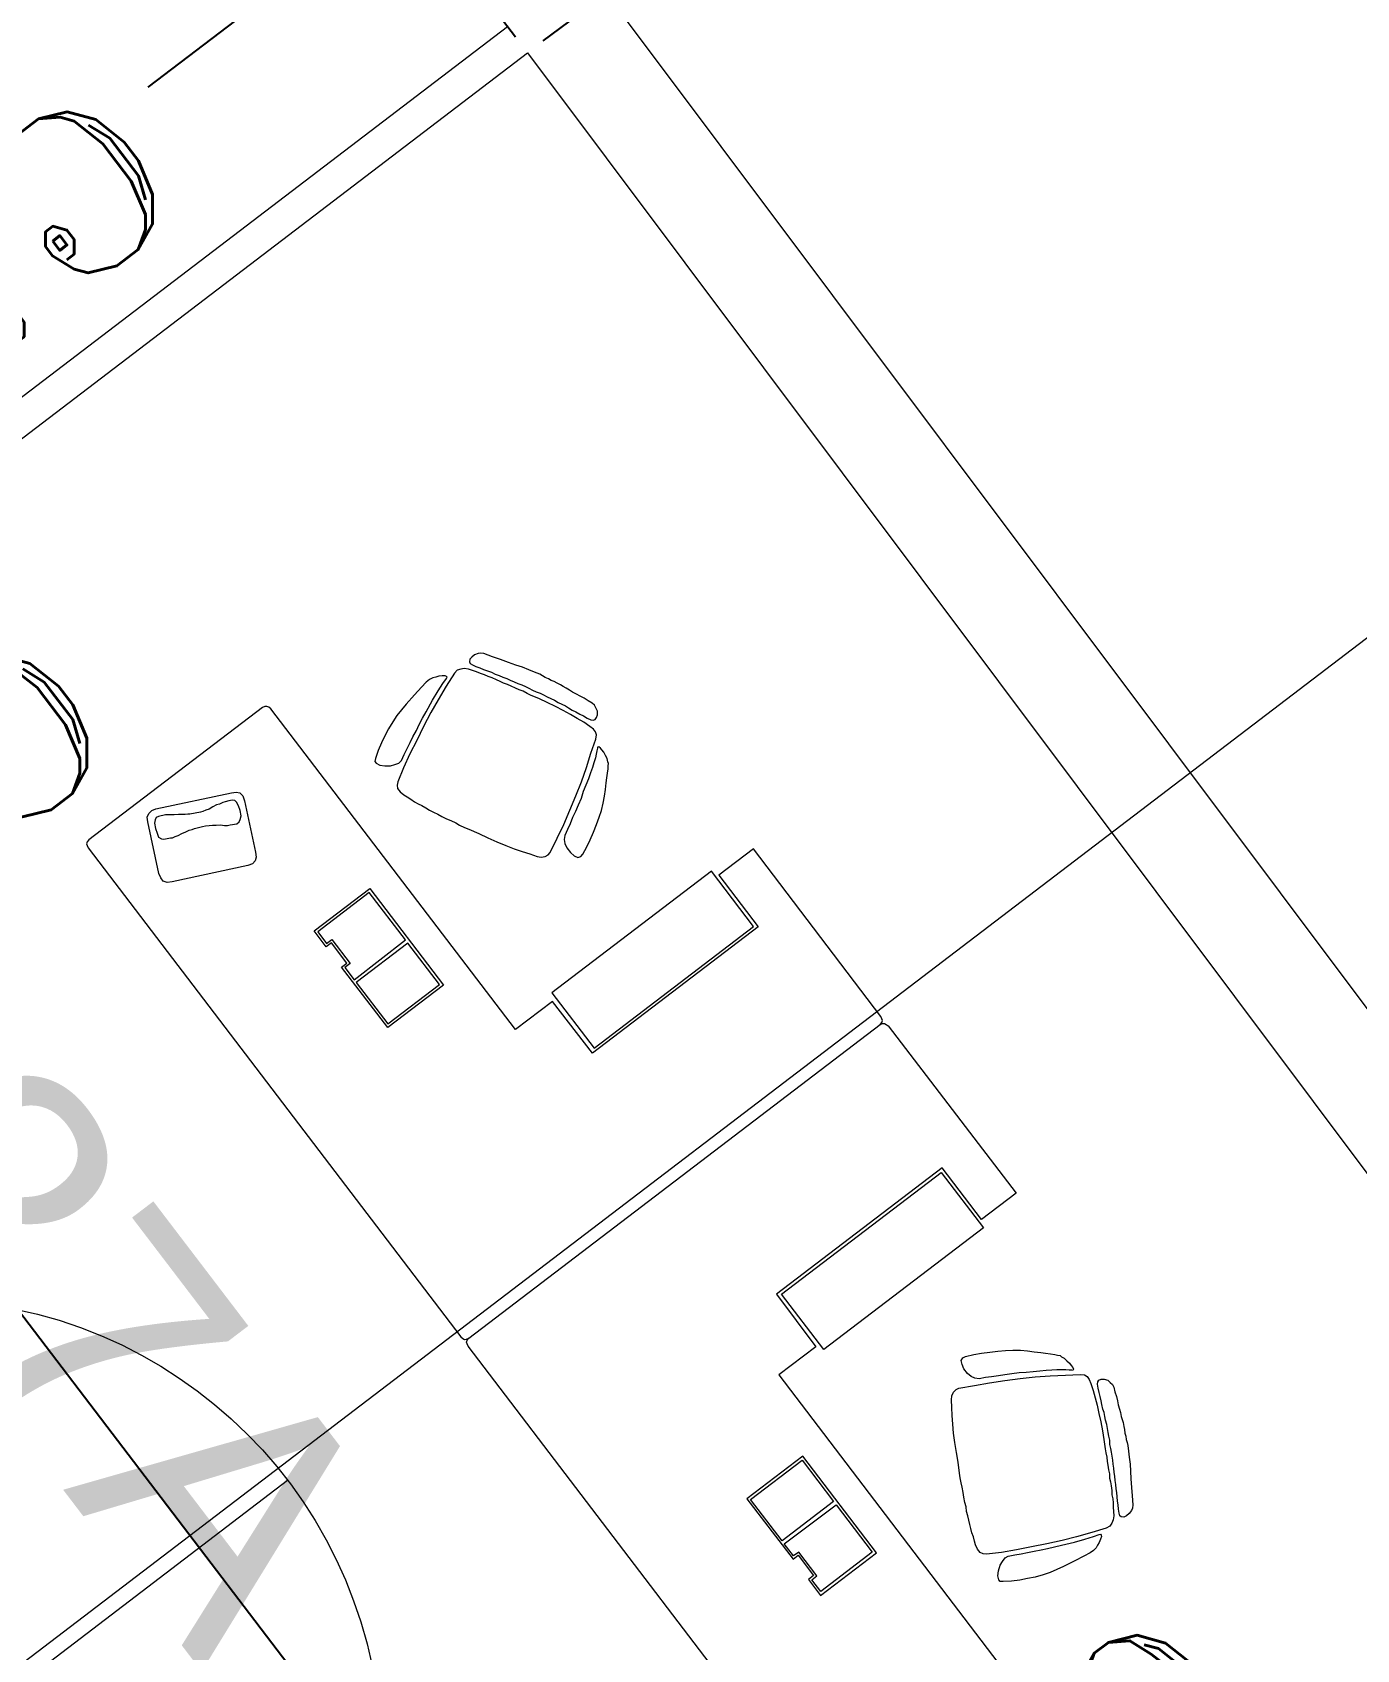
# Model space of a CAD drawing. Header units: metres. Extents: x 1384 to 1901, y 1501 to 2216.
# Drawn here: x 1480.201 to 1484.228, y 2119.165 to 2124.083 of the extents above; entities that cross this region are included whole.
import ezdxf

# ---------------------------------------------------------------- set-up
doc = ezdxf.new("R2010")
doc.units = ezdxf.units.M
doc.header["$LTSCALE"] = 0.05
doc.header["$PDMODE"] = 3
doc.linetypes.add('CONTINUA', pattern=[0])
for name, color, linetype, lineweight in [('Circulo', 250, 'Continuous', 15), ('Cotas Nave 2', 250, 'CONTINUA', 15), ('Extintores', 1, 'CONTINUA', 15), ('Linea de Corte', 250, 'CONTINUA', 15), ('mobiliario', 253, 'CONTINUA', 15), ('Nave', 5, 'Continuous', 15), ('Pared Nave', 5, 'CONTINUA', 15), ('Tabiques', 241, 'CONTINUA', 15)]:
    doc.layers.add(name, color=color, linetype=linetype, lineweight=lineweight)
doc.styles.add('ROMANT', font='ROMANT', dxfattribs={"width": 0.85})
doc.styles.get("Standard").update_dxf_attribs({"font": 'arial.ttf'})
doc.dimstyles.new('1-50-GENERAL', dxfattribs={"dimtxt": 0.38, "dimasz": 0.4, "dimexe": 0.18, "dimexo": 0.06, "dimgap": 0.09, "dimtad": 0, "dimdec": 1, "dimzin": 0, "dimdsep": 46, "dimtxsty": 'ROMANT', "dimcen": 0.09, "dimadec": 0, "dimazin": 0, "dimtfac": 1, "dimtdec": 1, "dimtix": 1, "dimtofl": 0, "dimtmove": 0, "dimatfit": 3, "dimfxl": 0, "dimtolj": 1, "dimtzin": 0, "dimarcsym": 0})

# ---------------------------------------------------------------- blocks, each defined once
blk = doc.blocks.new('*D252')
at = {"layer": 'Cotas Nave 2', "color": 0, "lineweight": -2, "transparency": 16777216}
for p, q in [((1481.7546, 2124.0571), (1486.331, 2127.4856)), ((1486.4267, 2127.0576), (1487.6627, 2125.4079)), ((1490.1398, 2122.1015), (1488.8628, 2123.8061)), ((1485.9474, 2118.4607), (1490.5237, 2121.8893))]:
    blk.add_line(p, q, dxfattribs=at)
at = {"layer": 'Cotas Nave 2', "color": 0, "transparency": 16777216}
for points in [[(1486.4801, 2127.0976), (1486.3734, 2127.0176), (1486.1869, 2127.3777)], [(1490.1932, 2122.1415), (1490.0865, 2122.0615), (1490.3797, 2121.7814)]]:
    blk.add_solid(points, dxfattribs=at)
at = {"layer": 'Defpoints', "color": 0, "transparency": 16777216}
for p in [(1481.7066, 2124.0211), (1490.3797, 2121.7814), (1485.8994, 2118.4247)]:
    blk.add_point(p, dxfattribs=at)
at = {"layer": 'Cotas Nave 2', "color": 0, "transparency": 16777216, "insert": (1488.2627, 2124.607), "char_height": 1, "attachment_point": 5, "rotation": 306.8403, "style": 'ROMANT'}
blk.add_mtext('\\A1;7.0', dxfattribs=at)
blk = doc.blocks.new('*D258')
at = {"layer": 'Cotas Nave 2', "color": 0, "lineweight": -2, "transparency": 16777216}
for p, q in [((1452.4409, 2163.6844), (1458.0727, 2167.9789)), ((1458.1721, 2167.5516), (1479.2994, 2139.8456)), ((1502.3652, 2109.5977), (1481.0039, 2137.6104)), ((1496.6209, 2104.7143), (1502.7508, 2109.3887))]:
    blk.add_line(p, q, dxfattribs=at)
at = {"layer": 'Cotas Nave 2', "color": 0, "transparency": 16777216}
for points in [[(1458.2251, 2167.5921), (1458.1191, 2167.5112), (1457.9295, 2167.8697)], [(1502.4182, 2109.6381), (1502.3122, 2109.5573), (1502.6077, 2109.2796)]]:
    blk.add_solid(points, dxfattribs=at)
at = {"layer": 'Defpoints', "color": 0, "transparency": 16777216}
for p in [(1457.9295, 2167.8697), (1452.3932, 2163.648), (1496.5732, 2104.678)]:
    blk.add_point(p, dxfattribs=at)
at = {"layer": 'Cotas Nave 2', "color": 0, "transparency": 16777216, "insert": (1480.1517, 2138.728), "char_height": 1, "attachment_point": 5, "rotation": 307.3275, "style": 'ROMANT'}
blk.add_mtext('\\A1;73.7', dxfattribs=at)
blk = doc.blocks.new('*D297')
at = {"layer": 'Cotas Nave 2', "color": 0, "lineweight": -2, "transparency": 16777216}
for p, q in [((1481.6702, 2124.0688), (1481.2233, 2124.6548)), ((1481.0144, 2124.2692), (1480.5516, 2123.9162)), ((1478.8278, 2122.6017), (1479.3222, 2122.9787)), ((1478.8475, 2121.9163), (1478.4006, 2122.5023))]:
    blk.add_line(p, q, dxfattribs=at)
at = {"layer": 'Cotas Nave 2', "color": 0, "transparency": 16777216}
for points in [[(1480.974, 2124.3222), (1481.0548, 2124.2161), (1481.3325, 2124.5117)], [(1478.7874, 2122.6548), (1478.8682, 2122.5487), (1478.5097, 2122.3592)]]:
    blk.add_solid(points, dxfattribs=at)
at = {"layer": 'Defpoints', "color": 0, "transparency": 16777216}
for p in [(1481.7066, 2124.0211), (1478.5097, 2122.3592), (1478.8838, 2121.8686)]:
    blk.add_point(p, dxfattribs=at)
at = {"layer": 'Cotas Nave 2', "color": 0, "transparency": 16777216, "insert": (1479.9369, 2123.4475), "char_height": 0.75, "attachment_point": 5, "rotation": 37.3275, "style": 'ROMANT'}
blk.add_mtext('\\A1;3.5', dxfattribs=at)
blk = doc.blocks.new('*D298')
at = {"layer": 'Cotas Nave 2', "color": 0, "lineweight": -2, "transparency": 16777216}
for p, q in [((1478.9202, 2121.8209), (1482.2006, 2117.5191)), ((1478.1727, 2121.2509), (1481.4531, 2116.9491)), ((1482.4095, 2117.9047), (1482.7276, 2118.1473)), ((1481.0259, 2116.8496), (1480.7078, 2116.6071))]:
    blk.add_line(p, q, dxfattribs=at)
at = {"layer": 'Cotas Nave 2', "color": 0, "transparency": 16777216}
for points in [[(1482.3691, 2117.9577), (1482.4499, 2117.8517), (1482.0915, 2117.6622)], [(1480.9855, 2116.9027), (1481.0663, 2116.7966), (1481.344, 2117.0922)]]:
    blk.add_solid(points, dxfattribs=at)
at = {"layer": 'Defpoints', "color": 0, "transparency": 16777216}
for p in [(1478.8838, 2121.8686), (1478.1364, 2121.2986), (1481.344, 2117.0922)]:
    blk.add_point(p, dxfattribs=at)
at = {"layer": 'Cotas Nave 2', "color": 0, "transparency": 16777216, "insert": (1483.3423, 2118.616), "char_height": 0.75, "attachment_point": 5, "rotation": 37.3275, "style": 'ROMANT'}
blk.add_mtext('\\A1;0.9', dxfattribs=at)
blk = doc.blocks.new('*D299')
at = {"layer": 'Cotas Nave 2', "color": 0, "lineweight": -2, "transparency": 16777216}
for p, q in [((1477.807, 2120.972), (1481.0873, 2116.6701)), ((1477.0595, 2120.402), (1480.3399, 2116.1001)), ((1481.2963, 2117.0558), (1481.6143, 2117.2984)), ((1479.9127, 2116.0007), (1479.4208, 2115.6256))]:
    blk.add_line(p, q, dxfattribs=at)
at = {"layer": 'Cotas Nave 2', "color": 0, "transparency": 16777216}
for points in [[(1481.2558, 2117.1088), (1481.3367, 2117.0028), (1480.9782, 2116.8133)], [(1479.8722, 2116.0537), (1479.9531, 2115.9477), (1480.2307, 2116.2433)]]:
    blk.add_solid(points, dxfattribs=at)
at = {"layer": 'Defpoints', "color": 0, "transparency": 16777216}
for p in [(1477.7706, 2121.0197), (1477.0231, 2120.4497), (1480.2307, 2116.2433)]:
    blk.add_point(p, dxfattribs=at)
at = {"layer": 'Cotas Nave 2', "color": 0, "transparency": 16777216, "insert": (1478.806, 2115.1569), "char_height": 0.75, "attachment_point": 5, "rotation": 37.3275, "style": 'ROMANT'}
blk.add_mtext('\\A1;0.9', dxfattribs=at)
blk = doc.blocks.new('*D300')
at = {"layer": 'Cotas Nave 2', "color": 0, "lineweight": -2, "transparency": 16777216}
for p, q in [((1478.8042, 2121.0824), (1479.1223, 2121.325)), ((1478.1727, 2121.2509), (1478.5953, 2120.6967)), ((1477.807, 2120.972), (1478.2295, 2120.4178)), ((1477.8023, 2120.3184), (1477.4842, 2120.0759))]:
    blk.add_line(p, q, dxfattribs=at)
at = {"layer": 'Cotas Nave 2', "color": 0, "transparency": 16777216}
for points in [[(1478.7638, 2121.1354), (1478.8447, 2121.0294), (1478.4862, 2120.8399)], [(1477.7619, 2120.3714), (1477.8427, 2120.2654), (1478.1204, 2120.5609)]]:
    blk.add_solid(points, dxfattribs=at)
at = {"layer": 'Defpoints', "color": 0, "transparency": 16777216}
for p in [(1478.1364, 2121.2986), (1477.7706, 2121.0197), (1478.1204, 2120.5609)]:
    blk.add_point(p, dxfattribs=at)
at = {"layer": 'Cotas Nave 2', "color": 0, "transparency": 16777216, "insert": (1479.737, 2121.7937), "char_height": 0.75, "attachment_point": 5, "rotation": 37.3275, "style": 'ROMANT'}
blk.add_mtext('\\A1;0.5', dxfattribs=at)

msp = doc.modelspace()

# ---------------------------------------------------------------- linework, layer by layer
at = {"layer": 'Circulo'}
msp.add_line((1479.8675, 2118.8346), (1480.9767, 2119.6804), dxfattribs=at)
msp.add_circle((1479.8675, 2118.8346), 1.3949, dxfattribs=at)
at = {"layer": 'Linea de Corte'}
msp.add_line((1486.2837, 2123.785), (1463.2468, 2106.2182), dxfattribs=at)
at = {"layer": 'mobiliario', "linetype": 'Continuous'}
for p, q in [((1481.5037, 2122.1473), (1481.493, 2122.1436)), ((1481.5141, 2122.1484), (1481.5037, 2122.1473)), ((1481.5267, 2122.1468), (1481.5141, 2122.1484)), ((1481.539, 2122.1425), (1481.5267, 2122.1468)), ((1481.5308, 2122.1769), (1481.5298, 2122.1694)), ((1481.5298, 2122.1694), (1481.5316, 2122.164)), ((1481.5368, 2122.1838), (1481.5308, 2122.1769)), ((1481.5316, 2122.164), (1481.5388, 2122.1604)), ((1481.5454, 2122.1903), (1481.5368, 2122.1838)), ((1481.5388, 2122.1604), (1481.5496, 2122.1552)), ((1481.5561, 2122.194), (1481.5454, 2122.1903)), ((1481.5496, 2122.1552), (1481.5619, 2122.1509)), ((1481.564, 2122.1955), (1481.5561, 2122.194)), ((1481.5619, 2122.1509), (1481.5727, 2122.1457)), ((1481.574, 2122.1941), (1481.564, 2122.1955)), ((1481.5997, 2122.1843), (1481.574, 2122.1941)), ((1481.6241, 2122.1759), (1481.5997, 2122.1843)), ((1481.6486, 2122.1674), (1481.6241, 2122.1759)), ((1481.6705, 2122.1594), (1481.6486, 2122.1674)), ((1481.6914, 2122.1527), (1481.6705, 2122.1594)), ((1481.7108, 2122.145), (1481.6914, 2122.1527)), ((1481.3986, 2122.1077), (1481.3836, 2122.0918)), ((1481.4085, 2122.1153), (1481.3986, 2122.1077)), ((1481.4182, 2122.1204), (1481.4085, 2122.1153)), ((1481.4275, 2122.123), (1481.4182, 2122.1204)), ((1481.4368, 2122.1256), (1481.4275, 2122.123)), ((1481.4346, 2122.081), (1481.4492, 2122.1034)), ((1481.4472, 2122.1267), (1481.4368, 2122.1256)), ((1481.4562, 2122.1268), (1481.4472, 2122.1267)), ((1481.4492, 2122.1034), (1481.4602, 2122.1186)), ((1481.4598, 2122.125), (1481.4562, 2122.1268)), ((1481.4841, 2122.1345), (1481.4596, 2122.0956)), ((1481.462, 2122.1222), (1481.4598, 2122.125)), ((1481.4602, 2122.1186), (1481.462, 2122.1222)), ((1481.4602, 2122.1186), (1481.4602, 2122.1186)), ((1481.493, 2122.1436), (1481.4841, 2122.1345)), ((1481.5512, 2122.1384), (1481.539, 2122.1425)), ((1481.5634, 2122.1341), (1481.5512, 2122.1384)), ((1481.5757, 2122.1299), (1481.5634, 2122.1341)), ((1481.5727, 2122.1457), (1481.5849, 2122.1415)), ((1481.5865, 2122.1246), (1481.5757, 2122.1299)), ((1481.5849, 2122.1415), (1481.5972, 2122.1373)), ((1481.5987, 2122.1204), (1481.5865, 2122.1246)), ((1481.5972, 2122.1373), (1481.6079, 2122.132)), ((1481.612, 2122.1147), (1481.5987, 2122.1204)), ((1481.6079, 2122.132), (1481.6202, 2122.1278)), ((1481.6229, 2122.1095), (1481.612, 2122.1147)), ((1481.6202, 2122.1278), (1481.631, 2122.1225)), ((1481.6337, 2122.1042), (1481.6229, 2122.1095)), ((1481.631, 2122.1225), (1481.6432, 2122.1182)), ((1481.6459, 2122.1), (1481.6337, 2122.1042)), ((1481.6432, 2122.1182), (1481.6541, 2122.113)), ((1481.6567, 2122.0947), (1481.6459, 2122.1)), ((1481.6541, 2122.113), (1481.6663, 2122.1087)), ((1481.6663, 2122.1087), (1481.6771, 2122.1035)), ((1481.6771, 2122.1035), (1481.6893, 2122.0992)), ((1481.6893, 2122.0992), (1481.7001, 2122.0939)), ((1481.7278, 2122.1376), (1481.7108, 2122.145)), ((1481.7436, 2122.1316), (1481.7278, 2122.1376)), ((1481.7436, 2122.1316), (1481.7436, 2122.1316)), ((1481.7519, 2122.1266), (1481.7436, 2122.1316)), ((1481.7602, 2122.1217), (1481.7519, 2122.1266)), ((1481.7699, 2122.1178), (1481.7602, 2122.1217)), ((1481.7782, 2122.1129), (1481.7699, 2122.1178)), ((1481.7879, 2122.109), (1481.7782, 2122.1129)), ((1481.7963, 2122.104), (1481.7879, 2122.109)), ((1481.8071, 2122.0988), (1481.7963, 2122.104)), ((1481.8153, 2122.0938), (1481.8071, 2122.0988)), ((1481.3626, 2122.069), (1481.337, 2122.0404)), ((1481.3836, 2122.0918), (1481.3626, 2122.069)), ((1481.3978, 2122.0169), (1481.418, 2122.0526)), ((1481.4349, 2122.0541), (1481.4129, 2122.0148)), ((1481.418, 2122.0526), (1481.4346, 2122.081)), ((1481.4596, 2122.0956), (1481.4349, 2122.0541)), ((1481.67, 2122.089), (1481.6567, 2122.0947)), ((1481.6809, 2122.0838), (1481.67, 2122.089)), ((1481.6931, 2122.0795), (1481.6809, 2122.0838)), ((1481.705, 2122.0728), (1481.6931, 2122.0795)), ((1481.7001, 2122.0939), (1481.711, 2122.0886)), ((1481.7158, 2122.0675), (1481.705, 2122.0728)), ((1481.711, 2122.0886), (1481.7218, 2122.0833)), ((1481.7158, 2122.0675), (1481.7158, 2122.0675)), ((1481.7425, 2122.0562), (1481.7158, 2122.0675)), ((1481.7218, 2122.0833), (1481.7325, 2122.0781)), ((1481.7325, 2122.0781), (1481.7448, 2122.0738)), ((1481.7666, 2122.0453), (1481.7425, 2122.0562)), ((1481.7448, 2122.0738), (1481.7556, 2122.0685)), ((1481.7556, 2122.0685), (1481.7664, 2122.0632)), ((1481.7664, 2122.0632), (1481.7772, 2122.0579)), ((1481.7772, 2122.0579), (1481.7881, 2122.0526)), ((1481.7881, 2122.0526), (1481.8, 2122.0459)), ((1481.8236, 2122.0888), (1481.8153, 2122.0938)), ((1481.8345, 2122.0835), (1481.8236, 2122.0888)), ((1481.8438, 2122.0771), (1481.8345, 2122.0835)), ((1481.8557, 2122.0704), (1481.8438, 2122.0771)), ((1481.8666, 2122.0651), (1481.8557, 2122.0704)), ((1481.8784, 2122.0584), (1481.8666, 2122.0651)), ((1481.8914, 2122.0502), (1481.8784, 2122.0584)), ((1481.9033, 2122.0435), (1481.8914, 2122.0502)), ((1480.9003, 2122.0301), (1480.3723, 2121.6275)), ((1480.9071, 2122.0331), (1480.9003, 2122.0301)), ((1480.9135, 2122.0334), (1480.9071, 2122.0331)), ((1480.9196, 2122.0314), (1480.9135, 2122.0334)), ((1480.9254, 2122.0267), (1480.9196, 2122.0314)), ((1481.6697, 2121.0507), (1480.9254, 2122.0267)), ((1481.3093, 2122.0057), (1481.2965, 2121.9869)), ((1481.3231, 2122.0231), (1481.3093, 2122.0057)), ((1481.337, 2122.0404), (1481.3231, 2122.0231)), ((1481.3876, 2121.9978), (1481.3978, 2122.0169)), ((1481.4129, 2122.0148), (1481.3906, 2121.973)), ((1481.7918, 2122.0329), (1481.7666, 2122.0453)), ((1481.8145, 2122.0209), (1481.7918, 2122.0329)), ((1481.8, 2122.0459), (1481.8107, 2122.0406)), ((1481.8107, 2122.0406), (1481.8216, 2122.0353)), ((1481.8373, 2122.0089), (1481.8145, 2122.0209)), ((1481.8216, 2122.0353), (1481.8309, 2122.0289)), ((1481.8309, 2122.0289), (1481.8428, 2122.0222)), ((1481.8574, 2121.9972), (1481.8373, 2122.0089)), ((1481.8428, 2122.0222), (1481.8537, 2122.0169)), ((1481.8537, 2122.0169), (1481.8655, 2122.0102)), ((1481.8655, 2122.0102), (1481.8764, 2122.0049)), ((1481.8764, 2122.0049), (1481.8883, 2121.9981)), ((1481.9102, 2122.0375), (1481.9033, 2122.0435)), ((1481.9142, 2122.0292), (1481.9102, 2122.0375)), ((1481.912, 2121.9937), (1481.9166, 2121.9995)), ((1481.9193, 2122.0196), (1481.9142, 2122.0292)), ((1481.9166, 2121.9995), (1481.919, 2122.0081)), ((1481.919, 2122.0081), (1481.9193, 2122.0196)), ((1481.2834, 2121.9657), (1481.2728, 2121.9441)), ((1481.2965, 2121.9869), (1481.2834, 2121.9657)), ((1481.3582, 2121.9415), (1481.3685, 2121.9607)), ((1481.3685, 2121.9607), (1481.3773, 2121.9787)), ((1481.3906, 2121.973), (1481.3695, 2121.9298)), ((1481.3773, 2121.9787), (1481.3876, 2121.9978)), ((1481.8776, 2121.9856), (1481.8574, 2121.9972)), ((1481.8963, 2121.9727), (1481.8776, 2121.9856)), ((1481.8883, 2121.9981), (1481.8991, 2121.9929)), ((1481.9068, 2121.9649), (1481.8963, 2121.9727)), ((1481.8991, 2121.9929), (1481.9066, 2121.9919)), ((1481.9066, 2121.9919), (1481.912, 2121.9937)), ((1481.9134, 2121.9563), (1481.9068, 2121.9649)), ((1481.9159, 2121.947), (1481.9134, 2121.9563)), ((1481.2622, 2121.9224), (1481.2527, 2121.8994)), ((1481.2728, 2121.9441), (1481.2622, 2121.9224)), ((1481.3318, 2121.8875), (1481.3406, 2121.9055)), ((1481.3406, 2121.9055), (1481.3494, 2121.9235)), ((1481.3695, 2121.9298), (1481.3486, 2121.889)), ((1481.3494, 2121.9235), (1481.3582, 2121.9415)), ((1481.8995, 2121.8917), (1481.9142, 2121.9345)), ((1481.9142, 2121.9345), (1481.9159, 2121.947)), ((1481.9195, 2121.9069), (1481.9171, 2121.8983)), ((1481.9198, 2121.9094), (1481.9195, 2121.9069)), ((1481.9238, 2121.9102), (1481.9198, 2121.9094)), ((1481.9285, 2121.9069), (1481.9238, 2121.9102)), ((1481.9328, 2121.9013), (1481.9285, 2121.9069)), ((1481.9382, 2121.8941), (1481.9328, 2121.9013)), ((1481.2443, 2121.8749), (1481.2419, 2121.8663)), ((1481.2419, 2121.8663), (1481.2462, 2121.8606)), ((1481.2527, 2121.8994), (1481.2443, 2121.8749)), ((1481.2462, 2121.8606), (1481.257, 2121.8553)), ((1481.257, 2121.8553), (1481.2721, 2121.8533)), ((1481.2721, 2121.8533), (1481.2901, 2121.8534)), ((1481.2901, 2121.8534), (1481.3033, 2121.8567)), ((1481.3033, 2121.8567), (1481.3154, 2121.8615)), ((1481.3154, 2121.8615), (1481.323, 2121.8695)), ((1481.323, 2121.8695), (1481.3318, 2121.8875)), ((1481.3486, 2121.889), (1481.3289, 2121.8469)), ((1481.8859, 2121.8474), (1481.8995, 2121.8917)), ((1481.9084, 2121.8623), (1481.9038, 2121.8475)), ((1481.9129, 2121.877), (1481.9084, 2121.8623)), ((1481.9157, 2121.8882), (1481.9129, 2121.877)), ((1481.9171, 2121.8983), (1481.9157, 2121.8882)), ((1481.9434, 2121.8845), (1481.9382, 2121.8941)), ((1481.9484, 2121.8748), (1481.9434, 2121.8845)), ((1481.951, 2121.8655), (1481.9484, 2121.8748)), ((1481.9529, 2121.8601), (1481.951, 2121.8655)), ((1481.9519, 2121.8526), (1481.9529, 2121.8601)), ((1481.952, 2121.8437), (1481.9519, 2121.8526)), ((1481.3116, 2121.8044), (1481.3102, 2121.7944)), ((1481.3289, 2121.8469), (1481.3116, 2121.8044)), ((1481.8539, 2121.7621), (1481.8711, 2121.8046)), ((1481.8711, 2121.8046), (1481.8859, 2121.8474)), ((1481.8915, 2121.8133), (1481.8838, 2121.7939)), ((1481.8978, 2121.8317), (1481.8915, 2121.8133)), ((1481.9038, 2121.8475), (1481.8978, 2121.8317)), ((1481.9462, 2121.8009), (1481.9482, 2121.816)), ((1481.9482, 2121.816), (1481.9502, 2121.8311)), ((1481.9502, 2121.8311), (1481.952, 2121.8437)), ((1480.5758, 2121.7217), (1480.8065, 2121.7713)), ((1480.8065, 2121.7713), (1480.8209, 2121.7732)), ((1480.8209, 2121.7732), (1480.832, 2121.7704)), ((1480.832, 2121.7704), (1480.841, 2121.7615)), ((1480.841, 2121.7615), (1480.8455, 2121.7468)), ((1481.3102, 2121.7944), (1481.3114, 2121.7839)), ((1481.3114, 2121.7839), (1481.319, 2121.774)), ((1481.319, 2121.774), (1481.3306, 2121.7647)), ((1481.3306, 2121.7647), (1481.34, 2121.7584)), ((1481.34, 2121.7584), (1481.3519, 2121.7516)), ((1481.8352, 2121.7185), (1481.8539, 2121.7621)), ((1481.8694, 2121.7536), (1481.8603, 2121.7331)), ((1481.876, 2121.7745), (1481.8694, 2121.7536)), ((1481.8838, 2121.7939), (1481.876, 2121.7745)), ((1481.9366, 2121.7394), (1481.9408, 2121.7606)), ((1481.9408, 2121.7606), (1481.9435, 2121.7807)), ((1481.9435, 2121.7807), (1481.9462, 2121.8009)), ((1480.5494, 2121.6971), (1480.5547, 2121.7079)), ((1480.5547, 2121.7079), (1480.5636, 2121.717)), ((1480.5636, 2121.717), (1480.5758, 2121.7217)), ((1480.6118, 2121.7041), (1480.6053, 2121.7037)), ((1480.6208, 2121.7041), (1480.6118, 2121.7041)), ((1480.6323, 2121.7039), (1480.6208, 2121.7041)), ((1480.6452, 2121.7047), (1480.6323, 2121.7039)), ((1480.6567, 2121.7045), (1480.6452, 2121.7047)), ((1480.6657, 2121.7046), (1480.6567, 2121.7045)), ((1480.6735, 2121.706), (1480.6657, 2121.7046)), ((1480.68, 2121.7064), (1480.6735, 2121.706)), ((1480.7115, 2121.7124), (1480.68, 2121.7064)), ((1480.7194, 2121.7139), (1480.7115, 2121.7124)), ((1480.7277, 2121.7179), (1480.7194, 2121.7139)), ((1480.7383, 2121.7216), (1480.7277, 2121.7179)), ((1480.7495, 2121.7278), (1480.7383, 2121.7216)), ((1480.7605, 2121.734), (1480.7495, 2121.7278)), ((1480.7698, 2121.7366), (1480.7605, 2121.734)), ((1480.7795, 2121.7416), (1480.7698, 2121.7366)), ((1480.7874, 2121.7432), (1480.7795, 2121.7416)), ((1480.7981, 2121.7468), (1480.7874, 2121.7432)), ((1480.8085, 2121.748), (1480.7981, 2121.7468)), ((1480.8161, 2121.747), (1480.8085, 2121.748)), ((1480.8218, 2121.7424), (1480.8161, 2121.747)), ((1480.828, 2121.7313), (1480.8218, 2121.7424)), ((1480.8325, 2121.7166), (1480.828, 2121.7313)), ((1480.8355, 2121.7008), (1480.8325, 2121.7166)), ((1480.8455, 2121.7468), (1480.8794, 2121.5899)), ((1481.3519, 2121.7516), (1481.3624, 2121.7438)), ((1481.3624, 2121.7438), (1481.3743, 2121.7371)), ((1481.3743, 2121.7371), (1481.385, 2121.7318)), ((1481.385, 2121.7318), (1481.3969, 2121.7251)), ((1481.3969, 2121.7251), (1481.4088, 2121.7183)), ((1481.4088, 2121.7183), (1481.4208, 2121.7116)), ((1481.4208, 2121.7116), (1481.4341, 2121.7059)), ((1481.4341, 2121.7059), (1481.446, 2121.6992)), ((1481.8166, 2121.675), (1481.8352, 2121.7185)), ((1481.8525, 2121.7136), (1481.8436, 2121.6956)), ((1481.8603, 2121.7331), (1481.8525, 2121.7136)), ((1481.9244, 2121.6963), (1481.9311, 2121.7171)), ((1481.9311, 2121.7171), (1481.9366, 2121.7394)), ((1480.5514, 2121.6828), (1480.5494, 2121.6971)), ((1480.5514, 2121.6828), (1480.5514, 2121.6828)), ((1480.5852, 2121.5258), (1480.5514, 2121.6828)), ((1480.5739, 2121.6887), (1480.5725, 2121.6787)), ((1480.5725, 2121.6787), (1480.5755, 2121.6628)), ((1480.5774, 2121.6959), (1480.5739, 2121.6887)), ((1480.5755, 2121.6628), (1480.58, 2121.6482)), ((1480.5842, 2121.6988), (1480.5774, 2121.6959)), ((1480.6053, 2121.7037), (1480.5842, 2121.6988)), ((1480.6675, 2121.6518), (1480.6772, 2121.6568)), ((1480.6772, 2121.6568), (1480.6865, 2121.6594)), ((1480.6865, 2121.6594), (1480.6933, 2121.6624)), ((1480.6933, 2121.6624), (1480.7183, 2121.668)), ((1480.7183, 2121.668), (1480.7276, 2121.6706)), ((1480.7276, 2121.6706), (1480.738, 2121.6717)), ((1480.738, 2121.6717), (1480.7484, 2121.6728)), ((1480.7484, 2121.6728), (1480.7599, 2121.6726)), ((1480.7599, 2121.6726), (1480.7729, 2121.6734)), ((1480.7729, 2121.6734), (1480.7854, 2121.6717)), ((1480.7854, 2121.6717), (1480.7944, 2121.6718)), ((1480.7944, 2121.6718), (1480.8023, 2121.6733)), ((1480.8023, 2121.6733), (1480.822, 2121.677)), ((1480.822, 2121.677), (1480.8291, 2121.6825)), ((1480.8291, 2121.6825), (1480.8327, 2121.6897)), ((1480.8327, 2121.6897), (1480.8355, 2121.7008)), ((1481.446, 2121.6992), (1481.4604, 2121.6922)), ((1481.4604, 2121.6922), (1481.4737, 2121.6865)), ((1481.4737, 2121.6865), (1481.4881, 2121.6795)), ((1481.4881, 2121.6795), (1481.5, 2121.6728)), ((1481.5, 2121.6728), (1481.5144, 2121.6657)), ((1481.5144, 2121.6657), (1481.5277, 2121.6601)), ((1481.5277, 2121.6601), (1481.558, 2121.647)), ((1481.7968, 2121.6328), (1481.8166, 2121.675)), ((1481.8285, 2121.6592), (1481.8197, 2121.6412)), ((1481.8359, 2121.6761), (1481.8285, 2121.6592)), ((1481.8436, 2121.6956), (1481.8359, 2121.6761)), ((1481.9068, 2121.6513), (1481.9163, 2121.6743)), ((1481.9163, 2121.6743), (1481.9244, 2121.6963)), ((1480.3677, 2121.6217), (1480.3656, 2121.6156)), ((1480.3656, 2121.6156), (1480.3674, 2121.6102)), ((1480.3674, 2121.6102), (1480.3704, 2121.6034)), ((1480.3723, 2121.6275), (1480.3677, 2121.6217)), ((1480.58, 2121.6482), (1480.5847, 2121.636)), ((1480.5847, 2121.636), (1480.593, 2121.631)), ((1480.593, 2121.631), (1480.6005, 2121.63)), ((1480.6005, 2121.63), (1480.6203, 2121.6338)), ((1480.6203, 2121.6338), (1480.6267, 2121.6342)), ((1480.6203, 2121.6338), (1480.6203, 2121.6338)), ((1480.6267, 2121.6342), (1480.6349, 2121.6382)), ((1480.6349, 2121.6382), (1480.6443, 2121.6408)), ((1480.6443, 2121.6408), (1480.6554, 2121.647)), ((1480.6554, 2121.647), (1480.6675, 2121.6518)), ((1481.558, 2121.647), (1481.5857, 2121.6343)), ((1481.5857, 2121.6343), (1481.6135, 2121.6216)), ((1481.6135, 2121.6216), (1481.6402, 2121.6104)), ((1481.6402, 2121.6104), (1481.6657, 2121.6005)), ((1481.7756, 2121.5895), (1481.7968, 2121.6328)), ((1481.8197, 2121.6412), (1481.818, 2121.6286)), ((1481.818, 2121.6286), (1481.8202, 2121.6168)), ((1481.8202, 2121.6168), (1481.8261, 2121.6032)), ((1481.8747, 2121.5838), (1481.8867, 2121.6066)), ((1481.8867, 2121.6066), (1481.8973, 2121.6282)), ((1481.8973, 2121.6282), (1481.9068, 2121.6513)), ((1480.3704, 2121.6034), (1481.5042, 2120.1166)), ((1480.8785, 2121.5645), (1480.8696, 2121.5554)), ((1480.8813, 2121.5756), (1480.8785, 2121.5645)), ((1480.8794, 2121.5899), (1480.8813, 2121.5756)), ((1481.6657, 2121.6005), (1481.6902, 2121.5921)), ((1481.6902, 2121.5921), (1481.7135, 2121.5851)), ((1481.7135, 2121.5851), (1481.7355, 2121.577)), ((1481.7355, 2121.577), (1481.7481, 2121.5753)), ((1481.7481, 2121.5753), (1481.7599, 2121.5776)), ((1481.7599, 2121.5776), (1481.7696, 2121.5826)), ((1481.7696, 2121.5826), (1481.7756, 2121.5895)), ((1481.8261, 2121.6032), (1481.837, 2121.5889)), ((1481.837, 2121.5889), (1481.8485, 2121.5797)), ((1481.8485, 2121.5797), (1481.8593, 2121.5744)), ((1481.8593, 2121.5744), (1481.8686, 2121.577)), ((1481.8686, 2121.577), (1481.8747, 2121.5838)), ((1482.3943, 2121.6009), (1482.2887, 2121.5204)), ((1482.7813, 2121.0905), (1482.3943, 2121.6009)), ((1480.5911, 2121.5122), (1480.5852, 2121.5258)), ((1480.5987, 2121.5022), (1480.5911, 2121.5122)), ((1480.856, 2121.5496), (1480.6253, 2121.5)), ((1480.8696, 2121.5554), (1480.856, 2121.5496)), ((1482.2659, 2121.5325), (1481.7808, 2121.1625)), ((1482.3943, 2121.364), (1482.2659, 2121.5325)), ((1482.2887, 2121.5204), (1482.4084, 2121.3635)), ((1480.6109, 2121.4981), (1480.5987, 2121.5022)), ((1480.6253, 2121.5), (1480.6109, 2121.4981)), ((1481.0572, 2121.3509), (1481.227, 2121.4803)), ((1481.2253, 2121.4678), (1481.0683, 2121.3481)), ((1481.3351, 2121.3237), (1481.2253, 2121.4678)), ((1481.227, 2121.4803), (1481.4511, 2121.1864)), ((1482.4084, 2121.3635), (1481.9046, 2120.9793)), ((1481.9092, 2120.9941), (1482.3943, 2121.364)), ((1481.0942, 2121.3024), (1481.0572, 2121.3509)), ((1481.0683, 2121.3481), (1481.0955, 2121.3124)), ((1481.1099, 2121.3143), (1481.0942, 2121.3024)), ((1481.0955, 2121.3124), (1481.1112, 2121.3244)), ((1481.1567, 2121.2529), (1481.1099, 2121.3143)), ((1481.1112, 2121.3244), (1481.1667, 2121.2516)), ((1481.1793, 2121.2025), (1481.3351, 2121.3237)), ((1481.3428, 2121.3137), (1481.1858, 2121.194)), ((1481.4385, 2121.1881), (1481.3428, 2121.3137)), ((1481.0942, 2121.3024), (1481.0942, 2121.3024)), ((1481.0942, 2121.3024), (1481.0942, 2121.3024)), ((1481.141, 2121.241), (1481.1567, 2121.2529)), ((1481.2813, 2121.057), (1481.141, 2121.241)), ((1481.1667, 2121.2516), (1481.151, 2121.2396)), ((1481.151, 2121.2396), (1481.1793, 2121.2025)), ((1481.1858, 2121.194), (1481.2816, 2121.0684)), ((1481.4511, 2121.1864), (1481.2813, 2121.057)), ((1481.2816, 2121.0684), (1481.4385, 2121.1881)), ((1481.7824, 2121.1367), (1481.6697, 2121.0507)), ((1481.7808, 2121.1625), (1481.9092, 2120.9941)), ((1481.9046, 2120.9793), (1481.7824, 2121.1367)), ((1481.5279, 2120.1121), (1482.7793, 2121.0664)), ((1481.5279, 2120.1121), (1482.7793, 2121.0664)), ((1482.7793, 2121.0664), (1482.784, 2121.0722)), ((1482.7793, 2121.0664), (1482.7861, 2121.0693)), ((1482.7842, 2121.0836), (1482.7813, 2121.0905)), ((1482.784, 2121.0722), (1482.7861, 2121.0783)), ((1482.7861, 2121.0783), (1482.7842, 2121.0836)), ((1482.7861, 2121.0693), (1482.7926, 2121.0697)), ((1482.7926, 2121.0697), (1482.7972, 2121.0665)), ((1482.7972, 2121.0665), (1482.8031, 2121.0619)), ((1482.8031, 2121.0619), (1483.1929, 2120.5536)), ((1482.9676, 2120.63), (1482.4639, 2120.2459)), ((1483.0873, 2120.4731), (1482.9676, 2120.63)), ((1482.4793, 2120.2464), (1482.9645, 2120.6164)), ((1482.9645, 2120.6164), (1483.0929, 2120.448)), ((1483.1929, 2120.5536), (1483.0873, 2120.4731)), ((1483.0929, 2120.448), (1482.6078, 2120.078)), ((1482.4639, 2120.2459), (1482.5833, 2120.0864)), ((1482.6078, 2120.078), (1482.4793, 2120.2464)), ((1481.5042, 2120.1166), (1481.51, 2120.1119)), ((1481.51, 2120.1119), (1481.5147, 2120.1088)), ((1481.5147, 2120.1088), (1481.5211, 2120.1092)), ((1481.5211, 2120.1092), (1481.5279, 2120.1121)), ((1481.5212, 2120.1002), (1481.5233, 2120.1063)), ((1481.523, 2120.0948), (1481.5212, 2120.1002)), ((1481.5259, 2120.0881), (1481.523, 2120.0948)), ((1481.5233, 2120.1063), (1481.5279, 2120.1121)), ((1482.6598, 2118.6012), (1481.5259, 2120.0881)), ((1482.5833, 2120.0864), (1482.4705, 2120.0005)), ((1483.0257, 2120.0448), (1483.0307, 2120.053)), ((1483.028, 2120.0329), (1483.0257, 2120.0448)), ((1483.0339, 2120.0193), (1483.028, 2120.0329)), ((1483.0307, 2120.053), (1483.0389, 2120.0571)), ((1483.0389, 2120.0571), (1483.0641, 2120.0626)), ((1483.0641, 2120.0626), (1483.0877, 2120.0672)), ((1483.0877, 2120.0672), (1483.1125, 2120.0702)), ((1483.1125, 2120.0702), (1483.1372, 2120.0733)), ((1483.1372, 2120.0733), (1483.1605, 2120.0752)), ((1483.1605, 2120.0752), (1483.1824, 2120.0762)), ((1483.1824, 2120.0762), (1483.2054, 2120.0756)), ((1483.2054, 2120.0756), (1483.2269, 2120.074)), ((1483.2269, 2120.074), (1483.247, 2120.0713)), ((1483.247, 2120.0713), (1483.2672, 2120.0686)), ((1483.2672, 2120.0686), (1483.2822, 2120.0666)), ((1483.2822, 2120.0666), (1483.2973, 2120.0645)), ((1483.2973, 2120.0645), (1483.3099, 2120.0628)), ((1483.3099, 2120.0628), (1483.3185, 2120.0604)), ((1483.3185, 2120.0604), (1483.3261, 2120.0594)), ((1483.3261, 2120.0594), (1483.3308, 2120.0561)), ((1483.3308, 2120.0561), (1483.3391, 2120.0512)), ((1483.3391, 2120.0512), (1483.347, 2120.0438)), ((1483.347, 2120.0438), (1483.355, 2120.0362)), ((1483.355, 2120.0362), (1483.3604, 2120.0291)), ((1482.4705, 2120.0005), (1483.2148, 2119.0244)), ((1483.0447, 2120.0051), (1483.0339, 2120.0193)), ((1483.0563, 2119.9958), (1483.0447, 2120.0051)), ((1483.0671, 2119.9905), (1483.0563, 2119.9958)), ((1483.0797, 2119.9888), (1483.0671, 2119.9905)), ((1483.0994, 2119.9926), (1483.0797, 2119.9888)), ((1483.1177, 2119.9953), (1483.0994, 2119.9926)), ((1483.1114, 2119.9769), (1483.1584, 2119.9834)), ((1483.1385, 2119.9975), (1483.1177, 2119.9953)), ((1483.1582, 2120.0013), (1483.1385, 2119.9975)), ((1483.179, 2120.0037), (1483.1582, 2120.0013)), ((1483.1584, 2119.9834), (1483.2053, 2119.9898)), ((1483.2013, 2120.007), (1483.179, 2120.0037)), ((1483.2231, 2120.0079), (1483.2013, 2120.007)), ((1483.2053, 2119.9898), (1483.2509, 2119.9952)), ((1483.2439, 2120.0102), (1483.2231, 2120.0079)), ((1483.2647, 2120.0126), (1483.2439, 2120.0102)), ((1483.2509, 2119.9952), (1483.296, 2119.9981)), ((1483.2841, 2120.0138), (1483.2647, 2120.0126)), ((1483.3009, 2120.0154), (1483.2841, 2120.0138)), ((1483.296, 2119.9981), (1483.3424, 2119.9995)), ((1483.3164, 2120.0159), (1483.3009, 2120.0154)), ((1483.3318, 2120.0163), (1483.3164, 2120.0159)), ((1483.3433, 2120.0161), (1483.3318, 2120.0163)), ((1483.3424, 2119.9995), (1483.3875, 2120.0024)), ((1483.3534, 2120.0147), (1483.3433, 2120.0161)), ((1483.3623, 2120.0147), (1483.3534, 2120.0147)), ((1483.3604, 2120.0291), (1483.3648, 2120.0234)), ((1483.3649, 2120.0145), (1483.3623, 2120.0147)), ((1483.3648, 2120.0234), (1483.3666, 2120.018)), ((1483.3666, 2120.018), (1483.3649, 2120.0145)), ((1483.3875, 2120.0024), (1483.4001, 2120.0007)), ((1483.4001, 2120.0007), (1483.4084, 2119.9958)), ((1483.4084, 2119.9958), (1483.4149, 2119.9872)), ((1483.4149, 2119.9872), (1483.4197, 2119.975)), ((1483.4409, 2119.9799), (1483.444, 2119.9846)), ((1483.444, 2119.9846), (1483.4509, 2119.9875)), ((1483.4509, 2119.9875), (1483.4598, 2119.9876)), ((1483.4598, 2119.9876), (1483.471, 2119.9848)), ((1483.471, 2119.9848), (1483.4789, 2119.9773)), ((1482.9955, 2119.9246), (1482.9972, 2119.9372)), ((1482.9972, 2119.9372), (1483.0025, 2119.948)), ((1483.0025, 2119.948), (1483.01, 2119.956)), ((1483.01, 2119.956), (1483.0182, 2119.96)), ((1483.0182, 2119.96), (1483.0655, 2119.969)), ((1483.0655, 2119.969), (1483.1114, 2119.9769)), ((1483.4197, 2119.975), (1483.4271, 2119.9536)), ((1483.4271, 2119.9536), (1483.433, 2119.931)), ((1483.4399, 2119.9724), (1483.4409, 2119.9799)), ((1483.442, 2119.9605), (1483.4399, 2119.9724)), ((1483.4454, 2119.9473), (1483.442, 2119.9605)), ((1483.4477, 2119.9354), (1483.4454, 2119.9473)), ((1483.451, 2119.9222), (1483.4477, 2119.9354)), ((1483.4789, 2119.9773), (1483.4858, 2119.9713)), ((1483.4858, 2119.9713), (1483.4898, 2119.963)), ((1483.4898, 2119.963), (1483.4931, 2119.9498)), ((1483.4931, 2119.9498), (1483.4976, 2119.9351)), ((1483.4976, 2119.9351), (1483.5009, 2119.9219)), ((1482.9975, 2119.9013), (1482.9955, 2119.9246)), ((1482.998, 2119.8769), (1482.9975, 2119.9013)), ((1483.433, 2119.931), (1483.4389, 2119.9085)), ((1483.4389, 2119.9085), (1483.4445, 2119.8834)), ((1483.4532, 2119.9103), (1483.451, 2119.9222)), ((1483.4566, 2119.8971), (1483.4532, 2119.9103)), ((1483.4602, 2119.8864), (1483.4566, 2119.8971)), ((1483.4625, 2119.8745), (1483.4602, 2119.8864)), ((1483.5009, 2119.9219), (1483.5031, 2119.91)), ((1483.5031, 2119.91), (1483.5065, 2119.8968)), ((1483.5065, 2119.8968), (1483.5101, 2119.8861)), ((1483.5101, 2119.8861), (1483.5124, 2119.8742)), ((1482.9997, 2119.8511), (1482.998, 2119.8769)), ((1483.0024, 2119.8239), (1482.9997, 2119.8511)), ((1483.4445, 2119.8834), (1483.4501, 2119.8583)), ((1483.4501, 2119.8583), (1483.4553, 2119.8307)), ((1483.4647, 2119.8627), (1483.4625, 2119.8745)), ((1483.4681, 2119.8495), (1483.4647, 2119.8627)), ((1483.4703, 2119.8376), (1483.4681, 2119.8495)), ((1483.4726, 2119.8258), (1483.4703, 2119.8376)), ((1483.5124, 2119.8742), (1483.515, 2119.8649)), ((1483.515, 2119.8649), (1483.5176, 2119.8556)), ((1483.5176, 2119.8556), (1483.5198, 2119.8438)), ((1483.5198, 2119.8438), (1483.5224, 2119.8344)), ((1483.0062, 2119.7952), (1483.0024, 2119.8239)), ((1483.0111, 2119.7651), (1483.0062, 2119.7952)), ((1483.4553, 2119.8307), (1483.4595, 2119.8045)), ((1483.4595, 2119.8045), (1483.4633, 2119.7759)), ((1483.4749, 2119.814), (1483.4726, 2119.8258)), ((1483.4771, 2119.8022), (1483.4749, 2119.814)), ((1483.4779, 2119.7892), (1483.4771, 2119.8022)), ((1483.4802, 2119.7774), (1483.4779, 2119.7892)), ((1483.5224, 2119.8344), (1483.5236, 2119.824)), ((1483.5236, 2119.824), (1483.5261, 2119.8147)), ((1483.5261, 2119.8147), (1483.5273, 2119.8043)), ((1483.5273, 2119.8043), (1483.5299, 2119.795)), ((1483.5299, 2119.795), (1483.5325, 2119.7857)), ((1482.5436, 2119.7537), (1482.3738, 2119.6243)), ((1482.3849, 2119.6215), (1482.5419, 2119.7412)), ((1482.5419, 2119.7412), (1482.6376, 2119.6156)), ((1482.7677, 2119.4598), (1482.5436, 2119.7537)), ((1483.0161, 2119.735), (1483.0111, 2119.7651)), ((1483.4633, 2119.7759), (1483.4633, 2119.7759)), ((1483.4633, 2119.7759), (1483.4655, 2119.764)), ((1483.4655, 2119.764), (1483.4689, 2119.7508)), ((1483.4689, 2119.7508), (1483.4697, 2119.7379)), ((1483.4697, 2119.7379), (1483.4719, 2119.726)), ((1483.4824, 2119.7656), (1483.4802, 2119.7774)), ((1483.4846, 2119.7537), (1483.4824, 2119.7656)), ((1483.4869, 2119.7419), (1483.4846, 2119.7537)), ((1483.4877, 2119.729), (1483.4869, 2119.7419)), ((1483.5325, 2119.7857), (1483.5325, 2119.7857)), ((1483.5325, 2119.7857), (1483.5341, 2119.7689)), ((1483.5341, 2119.7689), (1483.5367, 2119.7506)), ((1483.5367, 2119.7506), (1483.539, 2119.7298)), ((1483.0206, 2119.7023), (1483.0161, 2119.735)), ((1483.0225, 2119.688), (1483.0206, 2119.7023)), ((1483.0255, 2119.6722), (1483.0225, 2119.688)), ((1483.4719, 2119.726), (1483.4739, 2119.7117)), ((1483.4739, 2119.7117), (1483.4761, 2119.6998)), ((1483.4761, 2119.6998), (1483.4769, 2119.687)), ((1483.4899, 2119.7172), (1483.4877, 2119.729)), ((1483.4908, 2119.7043), (1483.4899, 2119.7172)), ((1483.493, 2119.6924), (1483.4908, 2119.7043)), ((1483.4939, 2119.6795), (1483.493, 2119.6924)), ((1483.539, 2119.7298), (1483.5399, 2119.7079)), ((1483.5399, 2119.7079), (1483.5419, 2119.6846)), ((1483.0289, 2119.659), (1483.0255, 2119.6722)), ((1483.0319, 2119.6432), (1483.0289, 2119.659)), ((1483.0338, 2119.6288), (1483.0319, 2119.6432)), ((1483.4769, 2119.687), (1483.4792, 2119.6752)), ((1483.4792, 2119.6752), (1483.4814, 2119.6633)), ((1483.4814, 2119.6633), (1483.4834, 2119.649)), ((1483.4834, 2119.649), (1483.4841, 2119.636)), ((1483.4961, 2119.6677), (1483.4939, 2119.6795)), ((1483.4969, 2119.6548), (1483.4961, 2119.6677)), ((1483.4992, 2119.643), (1483.4969, 2119.6548)), ((1483.5, 2119.63), (1483.4992, 2119.643)), ((1483.5419, 2119.6846), (1483.5435, 2119.6588)), ((1483.5435, 2119.6588), (1483.5452, 2119.633)), ((1482.3738, 2119.6243), (1482.5141, 2119.4403)), ((1482.4807, 2119.4959), (1482.3849, 2119.6215)), ((1482.6376, 2119.6156), (1482.4807, 2119.4959)), ((1482.4872, 2119.4874), (1482.6453, 2119.6056)), ((1482.6453, 2119.6056), (1482.7551, 2119.4615)), ((1483.0368, 2119.6131), (1483.0338, 2119.6288)), ((1483.0401, 2119.5998), (1483.0368, 2119.6131)), ((1483.042, 2119.5855), (1483.0401, 2119.5998)), ((1483.4841, 2119.636), (1483.4864, 2119.6242)), ((1483.4864, 2119.6242), (1483.4872, 2119.6113)), ((1483.4872, 2119.6113), (1483.4881, 2119.5984)), ((1483.4881, 2119.5984), (1483.4889, 2119.5855)), ((1483.5008, 2119.6171), (1483.5, 2119.63)), ((1483.503, 2119.6053), (1483.5008, 2119.6171)), ((1483.5039, 2119.5924), (1483.503, 2119.6053)), ((1483.5061, 2119.5806), (1483.5039, 2119.5924)), ((1483.5466, 2119.5956), (1483.543, 2119.5884)), ((1483.5452, 2119.633), (1483.5479, 2119.6056)), ((1483.5479, 2119.6056), (1483.5466, 2119.5956)), ((1483.0453, 2119.5722), (1483.042, 2119.5855)), ((1483.0487, 2119.559), (1483.0453, 2119.5722)), ((1483.052, 2119.5457), (1483.0487, 2119.559)), ((1483.0543, 2119.5339), (1483.052, 2119.5457)), ((1483.4778, 2119.5409), (1483.4667, 2119.5347)), ((1483.4841, 2119.5502), (1483.4778, 2119.5409)), ((1483.488, 2119.5599), (1483.4841, 2119.5502)), ((1483.4897, 2119.5725), (1483.488, 2119.5599)), ((1483.4889, 2119.5855), (1483.4897, 2119.5725)), ((1483.5077, 2119.5727), (1483.5061, 2119.5806)), ((1483.5123, 2119.5695), (1483.5077, 2119.5727)), ((1483.5198, 2119.5685), (1483.5123, 2119.5695)), ((1483.5281, 2119.5725), (1483.5198, 2119.5685)), ((1483.5367, 2119.579), (1483.5281, 2119.5725)), ((1483.543, 2119.5884), (1483.5367, 2119.579)), ((1483.0576, 2119.5207), (1483.0543, 2119.5339)), ((1483.0624, 2119.5085), (1483.0576, 2119.5207)), ((1483.0657, 2119.4952), (1483.0624, 2119.5085)), ((1483.0694, 2119.4845), (1483.0657, 2119.4952)), ((1483.3323, 2119.4977), (1483.2861, 2119.4873)), ((1483.3303, 2119.4826), (1483.3701, 2119.4926)), ((1483.3761, 2119.5085), (1483.3323, 2119.4977)), ((1483.3701, 2119.4926), (1483.4019, 2119.5012)), ((1483.4226, 2119.5214), (1483.3761, 2119.5085)), ((1483.4019, 2119.5012), (1483.4274, 2119.5093)), ((1483.4667, 2119.5347), (1483.4226, 2119.5214)), ((1483.4274, 2119.5093), (1483.4449, 2119.5158)), ((1483.4455, 2119.4915), (1483.4405, 2119.4832)), ((1483.4449, 2119.5158), (1483.4488, 2119.5166)), ((1483.4449, 2119.5158), (1483.4449, 2119.5158)), ((1483.4493, 2119.5012), (1483.4455, 2119.4915)), ((1483.4488, 2119.5166), (1483.451, 2119.5137)), ((1483.4518, 2119.5098), (1483.4493, 2119.5012)), ((1483.451, 2119.5137), (1483.4518, 2119.5098)), ((1482.5155, 2119.4503), (1482.4872, 2119.4874)), ((1482.5141, 2119.4403), (1482.5298, 2119.4522)), ((1482.5312, 2119.4622), (1482.5155, 2119.4503)), ((1482.5298, 2119.4522), (1482.5766, 2119.3908)), ((1482.5867, 2119.3895), (1482.5312, 2119.4622)), ((1482.598, 2119.3304), (1482.7677, 2119.4598)), ((1482.7551, 2119.4615), (1482.5982, 2119.3418)), ((1483.0753, 2119.4709), (1483.0694, 2119.4845)), ((1483.0828, 2119.4609), (1483.0753, 2119.4709)), ((1483.0926, 2119.457), (1483.0828, 2119.4609)), ((1483.1026, 2119.4557), (1483.0926, 2119.457)), ((1483.1482, 2119.4611), (1483.1026, 2119.4557)), ((1483.194, 2119.469), (1483.1482, 2119.4611)), ((1483.1509, 2119.4338), (1483.1587, 2119.4443)), ((1483.1587, 2119.4443), (1483.1684, 2119.4494)), ((1483.1684, 2119.4494), (1483.1881, 2119.4532)), ((1483.1881, 2119.4532), (1483.2078, 2119.4569)), ((1483.2389, 2119.4783), (1483.194, 2119.469)), ((1483.2078, 2119.4569), (1483.2275, 2119.4606)), ((1483.2275, 2119.4606), (1483.2472, 2119.4643)), ((1483.2861, 2119.4873), (1483.2389, 2119.4783)), ((1483.2472, 2119.4643), (1483.2684, 2119.4692)), ((1483.2684, 2119.4692), (1483.2881, 2119.473)), ((1483.2881, 2119.473), (1483.3092, 2119.4778)), ((1483.3092, 2119.4778), (1483.3303, 2119.4826)), ((1483.3988, 2119.4491), (1483.3713, 2119.4349)), ((1483.4181, 2119.4593), (1483.3988, 2119.4491)), ((1483.428, 2119.4669), (1483.4181, 2119.4593)), ((1483.4356, 2119.4749), (1483.428, 2119.4669)), ((1483.4405, 2119.4832), (1483.4356, 2119.4749)), ((1483.1373, 2119.3896), (1483.1393, 2119.4046)), ((1483.1393, 2119.4046), (1483.1442, 2119.4219)), ((1483.1442, 2119.4219), (1483.1509, 2119.4338)), ((1483.2747, 2119.3928), (1483.2507, 2119.3858)), ((1483.2962, 2119.4002), (1483.2747, 2119.3928)), ((1483.3165, 2119.409), (1483.2962, 2119.4002)), ((1483.337, 2119.4177), (1483.3165, 2119.409)), ((1483.3713, 2119.4349), (1483.337, 2119.4177)), ((1482.5766, 2119.3908), (1482.561, 2119.3789)), ((1482.561, 2119.3789), (1482.598, 2119.3304)), ((1482.561, 2119.3789), (1482.561, 2119.3789)), ((1482.561, 2119.3789), (1482.561, 2119.3789)), ((1482.571, 2119.3775), (1482.5867, 2119.3895)), ((1482.5982, 2119.3418), (1482.571, 2119.3775)), ((1483.1395, 2119.3778), (1483.1373, 2119.3896)), ((1483.1439, 2119.3721), (1483.1395, 2119.3778)), ((1483.1528, 2119.3721), (1483.1439, 2119.3721)), ((1483.1787, 2119.3737), (1483.1528, 2119.3721)), ((1483.2034, 2119.3768), (1483.1787, 2119.3737)), ((1483.2271, 2119.3813), (1483.2034, 2119.3768)), ((1483.2507, 2119.3858), (1483.2271, 2119.3813))]:
    msp.add_line(p, q, dxfattribs=at)
at = {"layer": 'Nave'}
msp.add_lwpolyline([(1429.0532, 2146.248), (1452.3932, 2163.648), (1496.5732, 2104.678), (1478.8332, 2091.528), (1469.0125, 2104.6122)], dxfattribs=at)
at = {"layer": 'Pared Nave'}
msp.add_line((1481.7066, 2124.0211), (1485.8394, 2118.5048), dxfattribs=at)
at = {"layer": 'Tabiques'}
for p, q in [((1481.646, 2124.1006), (1478.8471, 2121.9663)), ((1478.8838, 2121.8686), (1481.7066, 2124.0211))]:
    msp.add_line(p, q, dxfattribs=at)

# ---------------------------------------------------------------- texts
at = {"layer": 'Extintores', "insert": (1480.5876, 2120.5036), "char_height": 0.75, "attachment_point": 1, "rotation": 307.3275}
msp.add_mtext_dynamic_manual_height_columns('\\pi-0.66771;27A\\P\\pi-0.88872;183B\\P\\pi-0.08168;C', width=0.499675, gutter_width=0.0125, heights=[0], dxfattribs=at)

# ---------------------------------------------------------------- dimensions: what is measured, and where the dimension line sits
at = {"layer": 'Cotas Nave 2'}
for base, p1, p2, angle, override, picture, middle, dimtype in [((1457.9295, 2167.8697), (1496.5732, 2104.678), (1452.3932, 2163.648), 307.3275, {"dimtxt": 1}, '*D258', (1480.1517, 2138.728), 160), ((1490.3797, 2121.7814), (1481.7066, 2124.0211), (1485.8994, 2118.4247), 306.8403, {"dimtxt": 1}, '*D252', (1488.2627, 2124.607), 161), ((1478.5097, 2122.3592), (1481.7066, 2124.0211), (1478.8838, 2121.8686), 37.3275, {"dimtxt": 0.75}, '*D297', (1479.9369, 2123.4475), 160), ((1478.1204, 2120.5609), (1478.1364, 2121.2986), (1477.7706, 2121.0197), 37.3275, {"dimtxt": 0.75}, '*D300', (1479.737, 2121.7937), 160), ((1481.344, 2117.0922), (1478.8838, 2121.8686), (1478.1364, 2121.2986), 37.3275, {"dimtxt": 0.75}, '*D298', (1483.3423, 2118.616), 160), ((1480.2307, 2116.2433), (1477.7706, 2121.0197), (1477.0231, 2120.4497), 37.3275, {"dimtxt": 0.75}, '*D299', (1478.806, 2115.1569), 160)]:
    dim = msp.add_linear_dim(base=base, p1=p1, p2=p2, angle=angle, dimstyle='1-50-GENERAL', override=override, dxfattribs=at)
    dim.commit()
    dim.dimension.update_dxf_attribs({"geometry": picture, "text_midpoint": middle, "dimtype": dimtype})

doc.saveas('drawing.dxf')
